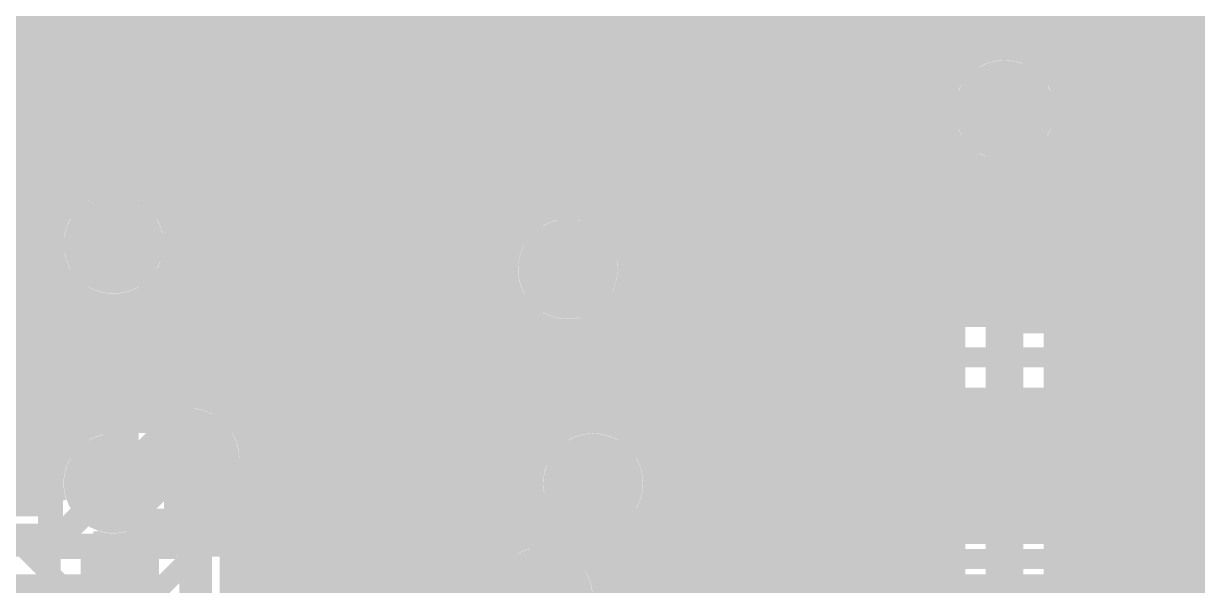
# Model space of a CAD drawing. Extents: x -4 to 136, y -50 to 40.
# Drawn here: x 77.96 to 89.78, y 17.51 to 23.17 of the extents above; entities that cross this region are included whole.
import ezdxf

# ---------------------------------------------------------------- set-up
doc = ezdxf.new("R2010")
doc.units = 0
doc.header["$MEASUREMENT"] = 0
doc.layers.get('0').update_dxf_attribs({"linetype": 'CONTINUOUS'})
for name, color, linetype in [('25-335-0_BOT', 7, 'CONTINUOUS'), ('25-335-0_DRD', 7, 'CONTINUOUS'), ('25-335-0_GND', 6, 'CONTINUOUS'), ('25-335-0_IN1', 4, 'CONTINUOUS'), ('25-335-0_SMT', 5, 'CONTINUOUS'), ('25-335-0_SPT', 10, 'CONTINUOUS'), ('25-335-0_SST', 9, 'CONTINUOUS'), ('25-335-0_TOP', 12, 'CONTINUOUS'), ('THRUHOLE_TAP', 15, 'CONTINUOUS')]:
    doc.layers.add(name, color=color, linetype=linetype)

# ---------------------------------------------------------------- blocks, each defined once
blk = doc.blocks.new('ROUND_40')
at = {"const_width": 0.29972}
blk.add_lwpolyline([(-0.14986, 0, 1), (0.14986, 0, 1)], format="xyb", close=True, dxfattribs=at)
blk = doc.blocks.new('ROUND_60')
at = {"const_width": 0.50038}
blk.add_lwpolyline([(-0.25019, 0, 1), (0.25019, 0, 1)], format="xyb", close=True, dxfattribs=at)
blk = doc.blocks.new('ROUND_62')
at = {"const_width": 0.50038}
blk.add_lwpolyline([(-0.25019, 0, 1), (0.25019, 0, 1)], format="xyb", close=True, dxfattribs=at)
blk = doc.blocks.new('RECTANGLE_2')
blk.add_solid([(0.4826, 0.4064), (0.4826, -0.4064), (-0.4826, 0.4064), (-0.4826, -0.4064)])
blk = doc.blocks.new('RECTANGLE_21')
blk.add_solid([(0.44958, 0.65024), (0.44958, -0.65024), (-0.44958, 0.65024), (-0.44958, -0.65024)])
blk = doc.blocks.new('ROUND_23')
at = {"const_width": 0.10033}
blk.add_lwpolyline([(-0.050164, 0, 1), (0.050164, 0, 1)], format="xyb", close=True, dxfattribs=at)

msp = doc.modelspace()

# ---------------------------------------------------------------- linework, layer by layer
at = {"layer": '25-335-0_BOT'}
for points, const_width in [([(84.1248, 30.9372), (84.1248, 18.9992)], 0.254), ([(84.3534, 30.9372), (84.3534, 13.39088)], 0.254), ([(84.582, 30.75686), (84.582, 13.19784)], 0.254), ([(84.8106, 30.52826), (84.8106, -2.7813)], 0.254), ([(85.0392, 30.29966), (85.0392, 4.1402)], 0.254), ([(85.2678, 30.07106), (85.2678, 4.2799)], 0.254), ([(85.4964, 29.84246), (85.4964, 4.31292)], 0.254), ([(85.725, 29.61386), (85.725, 4.25958)], 0.254), ([(85.9536, 29.38526), (85.9536, 4.08686)], 0.254), ([(86.1822, 29.15666), (86.1822, -2.7813)], 0.254), ([(86.4108, 28.92806), (86.4108, -2.7813)], 0.254), ([(86.6394, 28.69946), (86.6394, -2.7813)], 0.254), ([(86.868, 28.47086), (86.868, -2.7813)], 0.254), ([(87.0966, 28.24226), (87.0966, -2.7813)], 0.254), ([(87.3252, 28.01366), (87.3252, 22.67204)], 0.254), ([(87.5538, 27.78506), (87.5538, 22.86508)], 0.254), ([(87.7824, 27.55646), (87.7824, 22.92858)], 0.254), ([(88.011, 27.32786), (88.011, 22.90572)], 0.254), ([(88.2396, 27.09926), (88.2396, 22.78126)], 0.254), ([(88.4682, 26.87066), (88.4682, 13.45438)], 0.254), ([(88.6968, 26.64206), (88.6968, 13.43152)], 0.254), ([(88.9254, 26.41346), (88.9254, 15.89786)], 0.254), ([(89.154, 26.18486), (89.154, 16.07058)], 0.254), ([(89.3826, 25.95626), (89.3826, 16.12392)], 0.254), ([(89.6112, 25.72766), (89.6112, 16.0909)], 0.254), ([(89.8398, 25.49906), (89.8398, 15.9512)], 0.254), ([(83.439, 20.701), (83.439, 24.13)], 0.2032), ([(82.5246, 23.77186), (82.5246, 18.3388)], 0.254), ([(82.7532, 23.75916), (82.7532, 18.4658)], 0.254), ([(82.9818, 23.69566), (82.9818, 21.1328)], 0.254), ([(83.0072, 23.67026), (83.0072, 21.1582)], 0.254), ([(83.8708, 23.67026), (83.8708, 21.1582)], 0.254), ([(83.8962, 23.69566), (83.8962, 21.1328)], 0.254), ([(77.9526, 23.5712), (77.9526, 18.3388)], 0.254), ([(78.1812, 23.5712), (78.1812, 18.3388)], 0.254), ([(78.4098, 23.5712), (78.4098, 21.3868)], 0.254), ([(78.6384, 23.5712), (78.6384, 21.54174)], 0.254), ([(78.867, 23.5712), (78.867, 21.58492)], 0.254), ([(79.0956, 23.5712), (79.0956, 21.54174)], 0.254), ([(79.3242, 23.5712), (79.3242, 21.3868)], 0.254), ([(79.5528, 23.5712), (79.5528, 19.42084)], 0.254), ([(79.7814, 23.5712), (79.7814, 19.4056)], 0.254), ([(80.01, 23.5712), (80.01, 19.29638)], 0.254), ([(80.2386, 23.5712), (80.2386, 18.95348)], 0.254), ([(80.4672, 23.5712), (80.4672, 18.3388)], 0.254), ([(80.6958, 23.5712), (80.6958, 18.3388)], 0.254), ([(80.9244, 23.5712), (80.9244, 18.3388)], 0.254), ([(81.153, 23.5712), (81.153, 18.3388)], 0.254), ([(81.3816, 23.5712), (81.3816, 18.3388)], 0.254), ([(81.6102, 23.45182), (81.6102, 18.3388)], 0.254), ([(82.0674, 23.39086), (82.0674, 18.3388)], 0.254), ([(82.296, 23.50008), (82.296, 18.3388)], 0.254), ([(81.8388, 23.37816), (81.8388, 18.3388)], 0.254), ([(83.0072, 23.1902), (71.0057, 23.1902)], 0.254), ([(92.14866, 23.1902), (83.8708, 23.1902)], 0.254), ([(83.0072, 22.9616), (71.0057, 22.9616)], 0.254), ([(92.37726, 22.9616), (83.8708, 22.9616)], 0.254), ([(83.0072, 22.733), (71.0057, 22.733)], 0.254), ([(87.37346, 22.733), (83.8708, 22.733)], 0.254), ([(92.60586, 22.733), (88.2904, 22.733)], 0.254), ([(83.0072, 22.5044), (71.0057, 22.5044)], 0.254), ([(87.2363, 22.5044), (83.8708, 22.5044)], 0.254), ([(92.6592, 22.5044), (88.4301, 22.5044)], 0.254), ([(88.392, 9.525), (88.392, 10.16), (87.757, 10.795), (87.757, 13.5128), (87.8332, 13.589), (87.8332, 22.3012)], 0.381), ([(83.0072, 22.2758), (71.0057, 22.2758)], 0.254), ([(87.20328, 22.2758), (83.8708, 22.2758)], 0.254), ([(92.6592, 22.2758), (88.46312, 22.2758)], 0.254), ([(83.0072, 22.0472), (71.0057, 22.0472)], 0.254), ([(87.25662, 22.0472), (83.8708, 22.0472)], 0.254), ([(92.6592, 22.0472), (88.40978, 22.0472)], 0.254), ([(87.3125, 21.9456), (87.3125, 13.78458)], 0.254), ([(88.3539, 21.9456), (88.3539, 13.589)], 0.254), ([(83.0072, 21.8186), (71.0057, 21.8186)], 0.254), ([(87.3125, 21.8186), (83.8708, 21.8186)], 0.254), ([(92.6592, 21.8186), (88.3539, 21.8186)], 0.254), ([(83.0072, 21.59), (71.0057, 21.59)], 0.254), ([(87.3125, 21.59), (83.8708, 21.59)], 0.254), ([(92.6592, 21.59), (88.3539, 21.59)], 0.254), ([(78.3844, 21.3614), (71.0057, 21.3614)], 0.254), ([(83.0072, 21.3614), (79.34706, 21.3614)], 0.254), ([(87.3125, 21.3614), (83.8708, 21.3614)], 0.254), ([(91.8464, 21.3614), (88.3539, 21.3614)], 0.254), ([(78.26248, 21.1328), (71.0057, 21.1328)], 0.254), ([(82.97926, 21.1328), (79.47152, 21.1328)], 0.254), ([(87.3125, 21.1328), (83.8962, 21.1328)], 0.254), ([(91.72448, 21.1328), (88.3539, 21.1328)], 0.254), ([(78.23962, 20.9042), (71.0057, 20.9042)], 0.254), ([(82.8421, 20.9042), (79.49438, 20.9042)], 0.254), ([(87.3125, 20.9042), (84.0359, 20.9042)], 0.254), ([(91.70162, 20.9042), (88.3539, 20.9042)], 0.254), ([(78.30312, 20.6756), (71.0057, 20.6756)], 0.254), ([(82.80908, 20.6756), (79.43088, 20.6756)], 0.254), ([(87.3125, 20.6756), (84.06892, 20.6756)], 0.254), ([(91.76512, 20.6756), (88.3539, 20.6756)], 0.254), ([(78.49362, 20.447), (71.0057, 20.447)], 0.254), ([(78.4098, 20.52066), (78.4098, 18.9738)], 0.254), ([(82.86242, 20.447), (79.23784, 20.447)], 0.254), ([(79.3242, 20.52066), (79.3242, 19.34718)], 0.254), ([(87.3125, 20.447), (84.01558, 20.447)], 0.254), ([(91.95562, 20.447), (88.3539, 20.447)], 0.254), ([(78.6384, 20.36826), (78.6384, 19.12874)], 0.254), ([(78.867, 20.32508), (78.867, 19.17192)], 0.254), ([(79.0956, 20.36826), (79.0956, 19.13128)], 0.254), ([(83.0326, 20.2184), (71.0057, 20.2184)], 0.254), ([(82.9818, 20.26666), (82.9818, 18.6944)], 0.254), ([(87.3125, 20.2184), (83.84286, 20.2184)], 0.254), ([(83.8962, 20.26666), (83.8962, 19.1389)], 0.254), ([(92.6592, 20.2184), (88.3539, 20.2184)], 0.254), ([(83.2104, 20.11426), (83.2104, 18.94586)], 0.254), ([(83.6676, 20.11426), (83.6676, 19.17192)], 0.254), ([(87.3125, 19.9898), (71.0057, 19.9898)], 0.254), ([(83.439, 20.07108), (83.439, 19.11858)], 0.254), ([(92.6592, 19.9898), (88.3539, 19.9898)], 0.254), ([(87.3125, 19.7612), (71.0057, 19.7612)], 0.254), ([(92.6592, 19.7612), (88.3539, 19.7612)], 0.254), ([(87.3125, 19.5326), (71.0057, 19.5326)], 0.254), ([(92.6592, 19.5326), (88.3539, 19.5326)], 0.254), ([(79.25562, 19.304), (71.0057, 19.304)], 0.254), ([(87.3125, 19.304), (79.99984, 19.304)], 0.254), ([(92.6592, 19.304), (88.3539, 19.304)], 0.254), ([(78.53172, 19.0754), (71.0057, 19.0754)], 0.254), ([(83.35772, 19.0754), (80.19288, 19.0754)], 0.254), ([(87.3125, 19.0754), (84.02828, 19.0754)], 0.254), ([(92.6592, 19.0754), (88.3539, 19.0754)], 0.254), ([(78.31582, 18.8468), (71.0057, 18.8468)], 0.254), ([(83.13166, 18.8468), (80.25638, 18.8468)], 0.254), ([(83.1342, 18.8468), (82.62366, 18.3388)], 0.254), ([(83.15198, 18.86458), (83.13368, 18.84732)], 0.254), ([(83.15198, 18.86458), (83.13368, 18.84732)], 0.254), ([(87.3125, 18.8468), (84.24418, 18.8468)], 0.254), ([(92.6592, 18.8468), (88.3539, 18.8468)], 0.254), ([(78.24216, 18.6182), (71.0057, 18.6182)], 0.254), ([(82.90306, 18.6182), (80.23352, 18.6182)], 0.254), ([(80.2386, 18.63598), (80.2386, 18.3388)], 0.254), ([(87.3125, 18.6182), (84.31784, 18.6182)], 0.254), ([(92.6592, 18.6182), (88.3539, 18.6182)], 0.254), ([(72.136, 14.605), (72.136, 15.494), (74.549, 17.907), (82.804, 17.907), (83.439, 18.542), (83.693, 18.542)], 0.2032), ([(78.25486, 18.3896), (71.0057, 18.3896)], 0.254), ([(78.2701, 18.3388), (74.549, 18.3388)], 0.254), ([(82.62366, 18.3388), (80.0608, 18.3388)], 0.254), ([(82.67446, 18.3896), (80.10906, 18.3896)], 0.254), ([(87.3125, 18.3896), (84.3026, 18.3896)], 0.254), ([(92.6592, 18.3896), (88.3539, 18.3896)], 0.254), ([(84.1248, 18.08226), (84.1248, 13.45438)], 0.254), ([(87.3125, 18.161), (84.19338, 18.161)], 0.254), ([(92.6592, 18.161), (88.3539, 18.161)], 0.254), ([(83.6676, 17.91208), (83.6676, 17.80286)], 0.254), ([(87.3125, 17.9324), (83.85048, 17.9324)], 0.254), ([(83.8962, 17.9451), (83.8962, 13.43152)], 0.254), ([(92.6592, 17.9324), (88.3539, 17.9324)], 0.254), ([(87.3125, 17.7038), (83.73618, 17.7038)], 0.254), ([(92.6592, 17.7038), (88.3539, 17.7038)], 0.254), ([(87.3125, 17.4752), (83.80984, 17.4752)], 0.254), ([(92.6592, 17.4752), (88.3539, 17.4752)], 0.254)]:
    msp.add_lwpolyline(points, dxfattribs=dict(at, const_width=const_width))
at = {"layer": '25-335-0_BOT', "const_width": 0.254}
for points in [[(87.8332, 22.93112, 0.4142136), (87.20328, 22.3012)], [(88.46312, 22.3012, 0.4142136), (87.8332, 22.93112)], [(87.20328, 22.3012, 0.1509244), (87.31301, 21.94595)], [(88.3539, 21.9456, 0.1509243), (88.46374, 22.3012)], [(78.867, 21.58492, 0.4142136), (78.23708, 20.955)], [(79.49692, 20.955, 0.4142136), (78.867, 21.58492)], [(83.0072, 21.1582, 0.2063465), (82.81013, 20.701)], [(84.06892, 20.701, 0.2063464), (83.87152, 21.15896)], [(78.23708, 20.955, 0.4142136), (78.867, 20.32508)], [(78.867, 20.32508, 0.4142136), (79.49692, 20.955)], [(82.80908, 20.701, 0.4142136), (83.439, 20.07108)], [(83.439, 20.07108, 0.4142136), (84.06892, 20.701)], [(79.629, 19.42592, 0.2593898), (79.09383, 19.12826)], [(80.25892, 18.796, 0.4142136), (79.629, 19.42592)], [(78.867, 19.17192, 0.4142136), (78.23708, 18.542)], [(79.09306, 19.12874, 0.0921984), (78.867, 19.17078)], [(83.693, 19.17192, 0.264188), (83.15198, 18.86458)], [(84.32292, 18.542, 0.4142136), (83.693, 19.17192)], [(80.0608, 18.3388, 0.2063465), (80.25787, 18.796)], [(78.23708, 18.542, 0.0822148), (78.27068, 18.339)], [(83.693, 17.91208, 0.4142136), (84.32292, 18.542)], [(83.50758, 17.94002, 0.0748381), (83.693, 17.91211)], [(83.81492, 17.399, 0.264188), (83.50758, 17.94002)], [(83.185, 16.76908, 0.4142136), (83.81492, 17.399)]]:
    msp.add_lwpolyline(points, format="xyb", dxfattribs=at)
at = {"layer": '25-335-0_DRD', "const_width": 0.254}
for points in [[(87.1982, 22.9362), (87.1982, 21.6662)], [(88.4682, 22.9362), (87.1982, 22.9362)], [(88.4682, 22.9362), (87.1982, 21.6662)], [(88.4682, 21.6662), (87.1982, 22.9362)], [(88.4682, 21.6662), (88.4682, 22.9362)], [(87.1982, 21.6662), (88.4682, 21.6662)], [(78.232, 21.59), (78.232, 20.32)], [(79.502, 21.59), (78.232, 21.59)], [(79.502, 21.59), (78.232, 20.32)], [(79.502, 20.32), (78.232, 21.59)], [(79.502, 20.32), (79.502, 21.59)], [(82.804, 21.336), (82.804, 20.066)], [(84.074, 21.336), (82.804, 21.336)], [(84.074, 21.336), (82.804, 20.066)], [(84.074, 20.066), (82.804, 21.336)], [(84.074, 20.066), (84.074, 21.336)], [(78.232, 20.32), (79.502, 20.32)], [(82.804, 20.066), (84.074, 20.066)], [(78.994, 19.431), (78.994, 18.161)], [(80.264, 19.431), (78.994, 19.431)], [(80.264, 19.431), (78.994, 18.161)], [(80.264, 18.161), (78.994, 19.431)], [(80.264, 18.161), (80.264, 19.431)], [(78.232, 19.177), (78.232, 17.907)], [(79.502, 19.177), (78.232, 19.177)], [(79.502, 19.177), (78.232, 17.907)], [(79.502, 17.907), (78.232, 19.177)], [(79.502, 17.907), (79.502, 19.177)], [(83.058, 19.177), (83.058, 17.907)], [(84.328, 19.177), (83.058, 19.177)], [(84.328, 19.177), (83.058, 17.907)], [(84.328, 17.907), (83.058, 19.177)], [(84.328, 17.907), (84.328, 19.177)], [(78.994, 18.161), (80.264, 18.161)], [(82.55, 18.034), (82.55, 16.764)], [(83.82, 18.034), (82.55, 18.034)], [(83.82, 18.034), (82.55, 16.764)], [(83.82, 16.764), (82.55, 18.034)], [(83.82, 16.764), (83.82, 18.034)], [(78.232, 17.907), (79.502, 17.907)], [(83.058, 17.907), (84.328, 17.907)]]:
    msp.add_lwpolyline(points, dxfattribs=at)
at = {"layer": '25-335-0_IN1'}
for points, const_width in [([(84.1248, 32.0802), (84.1248, 20.2438)], 0.254), ([(84.3534, 32.0802), (84.3534, 20.2438)], 0.254), ([(84.582, 32.0802), (84.582, 20.2438)], 0.254), ([(84.8106, 32.0802), (84.8106, 20.2438)], 0.254), ([(85.0392, 32.0802), (85.0392, 20.2438)], 0.254), ([(85.2678, 32.0802), (85.2678, 20.2438)], 0.254), ([(85.4964, 32.0802), (85.4964, 20.2438)], 0.254), ([(85.725, 32.0802), (85.725, 20.2438)], 0.254), ([(85.9536, 32.0802), (85.9536, 20.2438)], 0.254), ([(86.1822, 32.0802), (86.1822, 20.2438)], 0.254), ([(86.4108, 32.0802), (86.4108, 20.2438)], 0.254), ([(86.6394, 32.0802), (86.6394, 20.2438)], 0.254), ([(86.868, 32.0802), (86.868, 20.2438)], 0.254), ([(87.0966, 32.0802), (87.0966, 20.2438)], 0.254), ([(87.3252, 32.0802), (87.3252, 22.67204)], 0.254), ([(87.5538, 32.0802), (87.5538, 22.86508)], 0.254), ([(87.7824, 32.0802), (87.7824, 22.92858)], 0.254), ([(88.011, 32.0802), (88.011, 22.90572)], 0.254), ([(88.2396, 32.0802), (88.2396, 22.78126)], 0.254), ([(88.4682, 32.0802), (88.4682, 20.2438)], 0.254), ([(88.6968, 32.0802), (88.6968, 20.2438)], 0.254), ([(88.9254, 32.0802), (88.9254, 20.2438)], 0.254), ([(89.154, 32.0802), (89.154, 20.2438)], 0.254), ([(89.3826, 32.0802), (89.3826, 20.2438)], 0.254), ([(89.6112, 32.0802), (89.6112, 20.2438)], 0.254), ([(89.8398, 32.0802), (89.8398, 20.2438)], 0.254), ([(78.232, 15.875), (78.232, 24.13), (81.915, 27.813)], 0.2032), ([(81.153, 26.43886), (81.153, 22.9616)], 0.254), ([(80.9244, 26.21026), (80.9244, 22.733)], 0.254), ([(80.6958, 25.98166), (80.6958, 22.5044)], 0.254), ([(80.4672, 25.75306), (80.4672, 22.2758)], 0.254), ([(80.2386, 25.52446), (80.2386, 22.0472)], 0.254), ([(80.01, 25.29586), (80.01, 21.8186)], 0.254), ([(79.7814, 25.06726), (79.7814, 21.59)], 0.254), ([(79.5528, 24.83866), (79.5528, 21.3868)], 0.254), ([(79.3242, 24.61006), (79.3242, 21.3868)], 0.254), ([(82.677, 24.384), (82.677, 23.876), (79.756, 20.955), (78.867, 20.955)], 0.2032), ([(79.0956, 24.38146), (79.0956, 21.54174)], 0.254), ([(78.867, 24.15286), (78.867, 21.58492)], 0.254), ([(78.6638, 23.94966), (78.6638, 21.5519)], 0.254), ([(81.3816, 23.66772), (81.3816, 23.1902)], 0.254), ([(83.8962, 23.69566), (83.8962, 21.1328)], 0.254), ([(82.9818, 23.5712), (80.06588, 20.65528)], 0.254), ([(82.9818, 23.56866), (82.9818, 21.1328)], 0.254), ([(83.2104, 23.54326), (83.2104, 21.28774)], 0.254), ([(83.6676, 23.54326), (83.6676, 21.28774)], 0.254), ([(81.63052, 23.43912), (79.57566, 21.3868)], 0.254), ([(83.439, 23.50008), (83.439, 21.33092)], 0.254), ([(82.7532, 23.34006), (82.7532, 20.2438)], 0.254), ([(81.37906, 23.1902), (78.6638, 23.1902)], 0.254), ([(92.79382, 23.1902), (82.6008, 23.1902)], 0.254), ([(82.5246, 23.11146), (82.5246, 20.2438)], 0.254), ([(81.15046, 22.9616), (78.6638, 22.9616)], 0.254), ([(92.9132, 22.9616), (82.3722, 22.9616)], 0.254), ([(82.296, 22.88286), (82.296, 20.2438)], 0.254), ([(80.92186, 22.733), (78.6638, 22.733)], 0.254), ([(87.37346, 22.733), (82.1436, 22.733)], 0.254), ([(92.9132, 22.733), (88.2904, 22.733)], 0.254), ([(82.0674, 22.65426), (82.0674, 20.2438)], 0.254), ([(80.69326, 22.5044), (78.6638, 22.5044)], 0.254), ([(87.2363, 22.5044), (81.915, 22.5044)], 0.254), ([(92.9132, 22.5044), (88.4301, 22.5044)], 0.254), ([(81.8388, 22.42566), (81.8388, 20.2438)], 0.254), ([(80.46466, 22.2758), (78.6638, 22.2758)], 0.254), ([(87.20328, 22.2758), (81.6864, 22.2758)], 0.254), ([(92.9132, 22.2758), (88.46312, 22.2758)], 0.254), ([(81.6102, 22.19706), (81.6102, 20.2438)], 0.254), ([(80.23606, 22.0472), (78.6638, 22.0472)], 0.254), ([(81.3816, 21.96846), (81.3816, 20.2438)], 0.254), ([(87.25662, 22.0472), (81.4578, 22.0472)], 0.254), ([(92.80906, 22.0472), (88.40978, 22.0472)], 0.254), ([(87.3252, 21.92782), (87.3252, 20.2438)], 0.254), ([(80.00746, 21.8186), (78.6638, 21.8186)], 0.254), ([(81.153, 21.73986), (81.153, 20.2438)], 0.254), ([(87.4268, 21.8186), (81.2292, 21.8186)], 0.254), ([(87.5538, 21.73732), (87.5538, 20.2438)], 0.254), ([(92.58046, 21.8186), (88.23706, 21.8186)], 0.254), ([(88.2396, 21.8186), (88.2396, 20.2438)], 0.254), ([(87.7824, 21.67382), (87.7824, 20.2438)], 0.254), ([(88.011, 21.69668), (88.011, 20.2438)], 0.254), ([(79.77886, 21.59), (78.6638, 21.59)], 0.254), ([(80.9244, 21.51126), (80.9244, 20.2438)], 0.254), ([(92.35186, 21.59), (81.0006, 21.59)], 0.254), ([(79.57566, 21.3868), (79.3242, 21.3868)], 0.254), ([(80.6958, 21.28266), (80.6958, 20.2438)], 0.254), ([(91.8464, 21.3614), (80.772, 21.3614)], 0.254), ([(80.4672, 21.05406), (80.4672, 20.2438)], 0.254), ([(82.97926, 21.1328), (80.5434, 21.1328)], 0.254), ([(91.72448, 21.1328), (83.8962, 21.1328)], 0.254), ([(82.8421, 20.9042), (80.3148, 20.9042)], 0.254), ([(91.70162, 20.9042), (84.0359, 20.9042)], 0.254), ([(80.2386, 20.82546), (80.2386, 20.2438)], 0.254), ([(82.80908, 20.6756), (80.0862, 20.6756)], 0.254), ([(91.76512, 20.6756), (84.06892, 20.6756)], 0.254), ([(80.01, 20.60448), (80.01, 20.2438)], 0.254), ([(82.86242, 20.447), (79.23784, 20.447)], 0.254), ([(79.756, 20.5232), (79.3242, 20.5232)], 0.254), ([(79.3242, 20.52066), (79.3242, 20.24126)], 0.254), ([(79.5528, 20.5232), (79.5528, 20.2438)], 0.254), ([(79.7814, 20.5232), (79.7814, 20.2438)], 0.254), ([(91.95562, 20.447), (84.01558, 20.447)], 0.254), ([(78.6638, 20.3581), (78.6638, 19.7104)], 0.254), ([(78.867, 20.32508), (78.867, 19.9136)], 0.254), ([(79.0956, 20.36826), (79.0956, 20.13966)], 0.254), ([(79.22768, 20.2184), (78.6638, 20.2184)], 0.254), ([(83.00466, 20.2438), (79.375, 20.2438)], 0.254), ([(82.9818, 20.26666), (82.9818, 20.2438)], 0.254), ([(93.93682, 20.2438), (83.8708, 20.2438)], 0.254), ([(83.8962, 20.26666), (83.8962, 20.2438)], 0.254), ([(79.0702, 20.1168), (78.6638, 19.7104)], 0.254), ([(78.94066, 19.9898), (78.6638, 19.9898)], 0.254), ([(78.71206, 19.7612), (78.6638, 19.7612)], 0.254), ([(94.996, 16.891), (95.25, 17.145), (95.25, 18.669), (94.107, 19.812), (79.375, 19.812), (78.867, 19.304), (78.867, 18.542)], 0.2032), ([(93.92666, 19.3802), (79.86522, 19.3802)], 0.254), ([(80.01, 19.3802), (80.01, 19.29638)], 0.254), ([(80.2386, 19.3802), (80.2386, 18.95348)], 0.254), ([(80.4672, 19.3802), (80.4672, 15.99184)], 0.254), ([(80.6958, 19.3802), (80.6958, 15.91818)], 0.254), ([(80.9244, 19.3802), (80.9244, 15.70228)], 0.254), ([(81.153, 19.3802), (81.153, 8.75538)], 0.254), ([(81.3816, 19.3802), (81.3816, 8.8646)], 0.254), ([(81.6102, 19.3802), (81.6102, 8.87984)], 0.254), ([(81.8388, 19.3802), (81.8388, 8.80618)], 0.254), ([(82.0674, 19.3802), (82.0674, 8.59028)], 0.254), ([(82.296, 19.3802), (82.296, 7.99338)], 0.254), ([(82.5246, 19.3802), (82.5246, 7.65048)], 0.254), ([(82.7532, 19.3802), (82.7532, 17.8562)], 0.254), ([(82.9818, 19.3802), (82.9818, 17.9959)], 0.254), ([(83.2104, 19.3802), (83.2104, 18.94586)], 0.254), ([(83.439, 19.3802), (83.439, 19.11858)], 0.254), ([(83.6676, 19.3802), (83.6676, 19.17192)], 0.254), ([(83.8962, 19.3802), (83.8962, 19.1389)], 0.254), ([(84.1248, 19.3802), (84.1248, 18.9992)], 0.254), ([(84.3534, 19.3802), (84.3534, 18.2118)], 0.254), ([(84.582, 19.3802), (84.582, 18.2118)], 0.254), ([(84.8106, 19.3802), (84.8106, 18.2118)], 0.254), ([(85.0392, 19.3802), (85.0392, 18.2118)], 0.254), ([(85.2678, 19.3802), (85.2678, 18.2118)], 0.254), ([(85.4964, 19.3802), (85.4964, 18.2118)], 0.254), ([(85.725, 19.3802), (85.725, 18.2118)], 0.254), ([(85.9536, 19.3802), (85.9536, 18.2118)], 0.254), ([(86.1822, 19.3802), (86.1822, 18.2118)], 0.254), ([(86.4108, 19.3802), (86.4108, 18.2118)], 0.254), ([(86.6394, 19.3802), (86.6394, 18.2118)], 0.254), ([(86.868, 19.3802), (86.868, 18.2118)], 0.254), ([(87.0966, 19.3802), (87.0966, 18.2118)], 0.254), ([(87.3252, 19.3802), (87.3252, 18.2118)], 0.254), ([(87.5538, 19.3802), (87.5538, 18.2118)], 0.254), ([(87.7824, 19.3802), (87.7824, 18.2118)], 0.254), ([(88.011, 19.3802), (88.011, 18.2118)], 0.254), ([(88.2396, 19.3802), (88.2396, 18.2118)], 0.254), ([(88.4682, 19.3802), (88.4682, 18.2118)], 0.254), ([(88.6968, 19.3802), (88.6968, 18.2118)], 0.254), ([(88.9254, 19.3802), (88.9254, 18.2118)], 0.254), ([(89.154, 19.3802), (89.154, 18.2118)], 0.254), ([(89.3826, 19.3802), (89.3826, 18.2118)], 0.254), ([(89.6112, 19.3802), (89.6112, 18.2118)], 0.254), ([(89.8398, 19.3802), (89.8398, 18.2118)], 0.254), ([(94.00286, 19.304), (79.99984, 19.304)], 0.254), ([(83.35772, 19.0754), (80.19288, 19.0754)], 0.254), ([(94.23146, 19.0754), (84.02828, 19.0754)], 0.254), ([(83.14182, 18.8468), (80.25638, 18.8468)], 0.254), ([(94.46006, 18.8468), (84.24418, 18.8468)], 0.254), ([(80.391, 15.367), (79.629, 16.129), (79.629, 18.796)], 0.2032), ([(83.06816, 18.6182), (80.23352, 18.6182)], 0.254), ([(80.2386, 18.63598), (80.2386, 16.129)], 0.254), ([(94.68866, 18.6182), (84.31784, 18.6182)], 0.254), ([(80.0608, 18.33626), (80.0608, 16.3068)], 0.254), ([(83.08086, 18.3896), (80.10906, 18.3896)], 0.254), ([(94.45498, 18.3896), (84.3026, 18.3896)], 0.254), ([(94.15526, 18.2118), (84.22894, 18.2118)], 0.254), ([(83.19008, 18.161), (80.0608, 18.161)], 0.254), ([(83.2104, 18.1356), (83.2104, 18.034)], 0.254), ([(79.0956, 17.95526), (79.0956, 9.652)], 0.254), ([(79.1972, 18.00606), (79.1972, 16.129)], 0.254), ([(78.6638, 17.9451), (78.6638, 16.3322)], 0.254), ([(78.70698, 17.9324), (78.6638, 17.9324)], 0.254), ([(78.867, 17.91208), (78.867, 9.8806)], 0.254), ([(79.1972, 17.9324), (79.02448, 17.9324)], 0.254), ([(82.84972, 17.9324), (80.0608, 17.9324)], 0.254), ([(94.615, 17.78), (83.566, 17.78), (83.185, 17.399)], 0.2032), ([(79.1972, 17.7038), (78.6638, 17.7038)], 0.254), ([(82.63382, 17.7038), (80.0608, 17.7038)], 0.254), ([(79.1972, 17.4752), (78.6638, 17.4752)], 0.254), ([(82.56016, 17.4752), (80.0608, 17.4752)], 0.254)]:
    msp.add_lwpolyline(points, dxfattribs=dict(at, const_width=const_width))
at = {"layer": '25-335-0_IN1', "const_width": 0.254}
for points in [[(87.8332, 22.93112, 0.4142136), (87.20328, 22.3012)], [(88.46312, 22.3012, 0.4142136), (87.8332, 22.93112)], [(87.20328, 22.3012, 0.4142136), (87.8332, 21.67128)], [(87.8332, 21.67128, 0.4142136), (88.46312, 22.3012)], [(78.867, 21.58492, 0.082215), (78.664, 21.55131)], [(79.3242, 21.3868, 0.2063465), (78.867, 21.58387)], [(83.439, 21.33092, 0.4142136), (82.80908, 20.701)], [(84.06892, 20.701, 0.4142136), (83.439, 21.33092)], [(82.80908, 20.701, 0.2055838), (83.00514, 20.24431)], [(83.8708, 20.2438, 0.2063465), (84.06787, 20.701)], [(79.756, 20.5232, 0.1989115), (80.06133, 20.64967)], [(79.756, 20.5232, 0.1989115), (80.06133, 20.64967)], [(78.867, 20.32508, 0.2063458), (79.32496, 20.52248)], [(78.6638, 20.3581, 0.0822145), (78.867, 20.32446)], [(79.375, 20.2438, 0.1989132), (79.06967, 20.11733)], [(80.25892, 18.796, 0.3056554), (79.86522, 19.3802)], [(83.693, 19.17192, 0.4142136), (83.06308, 18.542)], [(84.32292, 18.542, 0.4142136), (83.693, 19.17192)], [(80.0608, 18.33626, 0.2070673), (80.25972, 18.796)], [(83.06308, 18.542, 0.2055838), (83.25914, 18.08531)], [(84.22894, 18.2118, 0.1389295), (84.32249, 18.542)], [(78.867, 17.91208, 0.1389288), (79.19742, 18.0057)], [(83.185, 18.02892, 0.4142136), (82.55508, 17.399)], [(78.6638, 17.9451, 0.0822145), (78.867, 17.91146)], [(82.55508, 17.399, 0.4142136), (83.185, 16.76908)]]:
    msp.add_lwpolyline(points, format="xyb", dxfattribs=at)
at = {"layer": '25-335-0_SST'}
for points, const_width in [([(78.2955, 20.1295), (78.2955, 23.0505), (76.6572, 23.0505), (76.6572, 20.1295), (78.2955, 20.1295)], 0.1524), ([(80.8355, 20.1295), (80.8355, 23.0505), (79.1972, 23.0505), (79.1972, 20.1295), (80.8355, 20.1295)], 0.1524), ([(82.7405, 20.1295), (82.7405, 23.0505), (81.1022, 23.0505), (81.1022, 20.1295), (82.7405, 20.1295)], 0.1524), ([(85.2805, 20.1295), (85.2805, 23.0505), (83.6422, 23.0505), (83.6422, 20.1295), (85.2805, 20.1295)], 0.1524), ([(87.1855, 20.1295), (87.1855, 23.0505), (85.5472, 23.0505), (85.5472, 20.1295), (87.1855, 20.1295)], 0.1524), ([(89.7255, 20.1295), (89.7255, 23.0505), (88.0872, 23.0505), (88.0872, 20.1295), (89.7255, 20.1295)], 0.1524), ([(78.77048, 22.32406), (78.77048, 22.07006), (78.91018, 21.9837), (79.05242, 21.9837), (79.19212, 22.07006), (79.19212, 22.32406), (78.3463, 22.32406)], 0.1524), ([(78.77048, 22.1107), (78.3463, 21.9837)], 0.1524), ([(78.3463, 21.38426), (78.3463, 21.5519)], 0.1524), ([(78.3463, 21.46808), (79.19212, 21.46808), (79.05242, 21.5519)], 0.1524), ([(78.3463, 20.95246), (79.19212, 20.69846), (79.19212, 21.03628)], 0.1524), ([(83.46948, 19.65706), (83.46948, 19.40306), (83.60918, 19.3167), (83.75142, 19.3167), (83.89112, 19.40306), (83.89112, 19.65706), (83.0453, 19.65706)], 0.1524), ([(79.56042, 19.63928), (79.56042, 19.28368), (79.72806, 19.1643), (79.89824, 19.1643), (80.06842, 19.28368), (80.06842, 19.63928), (79.05242, 19.63928)], 0.1524), ([(83.46948, 19.4437), (83.0453, 19.3167)], 0.1524), ([(78.2574, 19.37512), (78.2574, 19.05254)], 0.1524), ([(78.39456, 19.38274), (78.39456, 19.04492)], 0.1524), ([(79.56042, 19.3421), (79.05242, 19.1643)], 0.1524), ([(82.7024, 19.37512), (82.7024, 19.05254)], 0.1524), ([(82.83956, 19.38274), (82.83956, 19.04492)], 0.1524), ([(87.1474, 19.37512), (87.1474, 19.05254)], 0.1524), ([(87.28456, 19.38274), (87.28456, 19.04492)], 0.1524), ([(78.50378, 19.27352), (78.16596, 19.27352)], 0.1524), ([(82.94878, 19.27352), (82.61096, 19.27352)], 0.1524), ([(87.39378, 19.27352), (87.05596, 19.27352)], 0.1524), ([(78.49616, 19.13636), (78.17358, 19.13636)], 0.1524), ([(82.94116, 19.13636), (82.61858, 19.13636)], 0.1524), ([(87.38616, 19.13636), (87.06358, 19.13636)], 0.1524), ([(83.0453, 18.71726), (83.0453, 18.8849)], 0.1524), ([(83.0453, 18.80108), (83.89112, 18.80108), (83.75142, 18.8849)], 0.1524), ([(79.56042, 18.38706), (79.56042, 18.74266), (79.72806, 18.80108), (79.89824, 18.80108), (80.06842, 18.74266), (80.06842, 18.38706), (79.89824, 18.3261), (79.72806, 18.3261), (79.05242, 18.56486)], 0.1524), ([(83.0453, 18.24228), (83.185, 18.32864), (83.32724, 18.36928), (83.60918, 18.36928), (83.75142, 18.32864), (83.89112, 18.24228), (83.89112, 18.15846), (83.75142, 18.07464), (83.60918, 18.03146), (83.32724, 18.03146), (83.185, 18.07464), (83.0453, 18.15846), (83.0453, 18.24228)], 0.1524), ([(78.3336, 17.526), (78.3336, 13.716), (75.311, 13.716), (75.311, 18.0594), (77.8002, 18.0594), (78.3336, 17.526)], 0.20066), ([(82.7786, 17.526), (82.7786, 13.716), (79.756, 13.716), (79.756, 18.0594), (82.2452, 18.0594), (82.7786, 17.526)], 0.20066), ([(87.2236, 17.526), (87.2236, 13.716), (84.201, 13.716), (84.201, 18.0594), (86.6902, 18.0594), (87.2236, 17.526)], 0.20066), ([(88.6714, 14.224), (88.6714, 18.034), (91.694, 18.034), (91.694, 13.6906), (89.2048, 13.6906), (88.6714, 14.224)], 0.20066)]:
    msp.add_lwpolyline(points, dxfattribs=dict(at, const_width=const_width))
at = {"layer": '25-335-0_SST', "const_width": 0.1524}
for points in [[(78.3336, 19.3929, 0.4142136), (78.1558, 19.2151)], [(78.51394, 19.2151, 0.4142136), (78.3336, 19.39544)], [(82.7786, 19.3929, 0.4142136), (82.6008, 19.2151)], [(82.95894, 19.2151, 0.4142136), (82.7786, 19.39544)], [(87.2236, 19.3929, 0.4142136), (87.0458, 19.2151)], [(87.40394, 19.2151, 0.4142136), (87.2236, 19.39544)], [(78.1558, 19.2151, 0.4142136), (78.3336, 19.0373)], [(78.3336, 19.03476, 0.4142136), (78.51394, 19.2151)], [(82.6008, 19.2151, 0.4142136), (82.7786, 19.0373)], [(82.7786, 19.03476, 0.4142136), (82.95894, 19.2151)], [(87.0458, 19.2151, 0.4142136), (87.2236, 19.0373)], [(87.2236, 19.03476, 0.4142136), (87.40394, 19.2151)]]:
    msp.add_lwpolyline(points, format="xyb", dxfattribs=at)
at = {"layer": '25-335-0_TOP'}
for points, const_width in [([(111.76, 22.479), (110.617, 22.479), (110.49, 22.606), (110.49, 25.019), (109.982, 25.527), (101.473, 25.527), (100.457, 24.511), (90.17, 24.511), (88.773, 23.114), (77.724, 23.114), (77.089, 23.749), (77.089, 24.39924)], 0.381), ([(69.215, 20.8788), (69.2658, 20.8788), (69.977, 21.59), (93.98, 21.59), (94.234, 21.844), (94.234, 22.352), (95.25, 23.368), (98.425, 23.368), (98.679, 23.114), (100.33, 23.114), (101.092, 23.876), (102.743, 23.876), (102.997, 24.13)], 0.2032), ([(93.345, 22.3012), (93.345, 22.352), (93.345, 22.479), (92.71, 23.114), (89.7128, 23.114), (88.9, 22.3012)], 0.381), ([(89.9287, 22.5933), (89.7128, 22.3774)], 0.254), ([(89.8398, 22.5044), (89.8398, 22.0218)], 0.254), ([(89.9922, 22.5044), (89.8398, 22.5044)], 0.254), ([(80.01, 22.3012), (77.47, 22.3012)], 0.381), ([(81.915, 22.3012), (80.01, 22.3012)], 0.381), ([(84.455, 22.3012), (81.915, 22.3012)], 0.381), ([(86.36, 22.3012), (84.455, 22.3012)], 0.381), ([(87.8332, 22.3012), (86.36, 22.3012)], 0.381), ([(88.9, 22.3012), (87.8332, 22.3012), (86.36, 22.3012)], 0.381), ([(89.7128, 22.3774), (89.7128, 22.0218)], 0.254), ([(89.9922, 22.2758), (89.7128, 22.2758)], 0.254), ([(89.9922, 22.0472), (89.7128, 22.0472)], 0.254), ([(89.9922, 22.0218), (89.7128, 22.0218)], 0.254), ([(78.867, 20.955), (78.867, 20.8788), (80.01, 20.8788)], 0.2032), ([(80.645, 19.0246), (80.645, 20.447), (80.2132, 20.8788), (80.01, 20.8788)], 0.2032), ([(81.915, 20.8788), (81.915, 19.0246)], 0.2032), ([(84.455, 20.8788), (83.6168, 20.8788), (83.439, 20.701)], 0.2032), ([(85.09, 19.0246), (85.09, 19.685), (84.455, 20.32), (84.455, 20.8788)], 0.2032), ([(86.36, 20.8788), (86.36, 19.0246)], 0.2032), ([(89.535, 19.0246), (89.535, 20.32), (88.9762, 20.8788), (88.9, 20.8788)], 0.2032), ([(51.689, 19.939), (62.23, 19.939), (62.992, 19.177), (64.516, 19.177), (65.913, 17.78), (74.549, 17.78), (75.311, 17.018), (79.502, 17.018), (79.756, 17.272), (81.788, 17.272), (82.804, 18.288), (82.804, 18.669), (83.312, 19.177), (83.947, 19.177), (84.328, 18.796), (84.328, 18.161), (84.455, 18.034), (91.44, 18.034)], 0.2032), ([(79.629, 18.796), (79.629, 17.78), (79.375, 17.526), (75.438, 17.526), (73.9394, 19.0246), (73.025, 19.0246)], 0.2032), ([(78.867, 18.542), (78.359, 18.034), (76.835, 18.034), (76.2, 18.669), (76.2, 19.0246)], 0.2032), ([(83.693, 18.542), (83.693, 18.161), (84.328, 17.526), (91.186, 17.526), (91.821, 16.891), (93.345, 16.891), (93.726, 16.51)], 0.2032)]:
    msp.add_lwpolyline(points, dxfattribs=dict(at, const_width=const_width))

# ---------------------------------------------------------------- block references
at = {"layer": '25-335-0_BOT'}
for p in [(87.8332, 22.3012), (78.867, 20.955), (83.439, 20.701), (79.629, 18.796), (78.867, 18.542), (83.693, 18.542), (83.185, 17.399)]:
    msp.add_blockref('ROUND_40', p, dxfattribs=at)
at = {"layer": '25-335-0_GND'}
for name, p in [('ROUND_62', (87.8332, 22.3012)), ('ROUND_60', (78.867, 20.955)), ('ROUND_60', (83.439, 20.701)), ('ROUND_60', (79.629, 18.796)), ('ROUND_60', (78.867, 18.542)), ('ROUND_60', (83.693, 18.542)), ('ROUND_60', (83.185, 17.399))]:
    msp.add_blockref(name, p, dxfattribs=at)
at = {"layer": '25-335-0_IN1'}
for p in [(87.8332, 22.3012), (78.867, 20.955), (83.439, 20.701), (79.629, 18.796), (78.867, 18.542), (83.693, 18.542), (83.185, 17.399)]:
    msp.add_blockref('ROUND_40', p, dxfattribs=at)
at = {"layer": '25-335-0_SMT'}
for name, p in [('RECTANGLE_2', (80.01, 22.3012)), ('RECTANGLE_2', (81.915, 22.3012)), ('RECTANGLE_2', (84.455, 22.3012)), ('RECTANGLE_2', (86.36, 22.3012)), ('RECTANGLE_2', (88.9, 22.3012)), ('RECTANGLE_2', (80.01, 20.8788)), ('RECTANGLE_2', (81.915, 20.8788)), ('RECTANGLE_2', (84.455, 20.8788)), ('RECTANGLE_2', (86.36, 20.8788)), ('RECTANGLE_2', (88.9, 20.8788)), ('RECTANGLE_21', (80.645, 19.0246)), ('RECTANGLE_21', (81.915, 19.0246)), ('RECTANGLE_21', (85.09, 19.0246)), ('RECTANGLE_21', (86.36, 19.0246)), ('RECTANGLE_21', (89.535, 19.0246))]:
    msp.add_blockref(name, p, dxfattribs=at)
at = {"layer": '25-335-0_SPT'}
for name, p in [('RECTANGLE_2', (80.01, 22.3012)), ('RECTANGLE_2', (81.915, 22.3012)), ('RECTANGLE_2', (84.455, 22.3012)), ('RECTANGLE_2', (86.36, 22.3012)), ('RECTANGLE_2', (88.9, 22.3012)), ('RECTANGLE_2', (80.01, 20.8788)), ('RECTANGLE_2', (81.915, 20.8788)), ('RECTANGLE_2', (84.455, 20.8788)), ('RECTANGLE_2', (86.36, 20.8788)), ('RECTANGLE_2', (88.9, 20.8788)), ('RECTANGLE_21', (80.645, 19.0246)), ('RECTANGLE_21', (81.915, 19.0246)), ('RECTANGLE_21', (85.09, 19.0246)), ('RECTANGLE_21', (86.36, 19.0246)), ('RECTANGLE_21', (89.535, 19.0246))]:
    msp.add_blockref(name, p, dxfattribs=at)
at = {"layer": '25-335-0_TOP'}
for name, p in [('RECTANGLE_2', (80.01, 22.3012)), ('RECTANGLE_2', (81.915, 22.3012)), ('RECTANGLE_2', (84.455, 22.3012)), ('RECTANGLE_2', (86.36, 22.3012)), ('RECTANGLE_2', (88.9, 22.3012)), ('ROUND_40', (87.8332, 22.3012)), ('RECTANGLE_2', (80.01, 20.8788)), ('RECTANGLE_2', (81.915, 20.8788)), ('RECTANGLE_2', (84.455, 20.8788)), ('RECTANGLE_2', (86.36, 20.8788)), ('RECTANGLE_2', (88.9, 20.8788)), ('ROUND_40', (78.867, 20.955)), ('ROUND_40', (83.439, 20.701)), ('RECTANGLE_21', (80.645, 19.0246)), ('RECTANGLE_21', (81.915, 19.0246)), ('RECTANGLE_21', (85.09, 19.0246)), ('RECTANGLE_21', (86.36, 19.0246)), ('RECTANGLE_21', (89.535, 19.0246)), ('ROUND_40', (79.629, 18.796)), ('ROUND_40', (78.867, 18.542)), ('ROUND_40', (83.693, 18.542)), ('ROUND_40', (83.185, 17.399))]:
    msp.add_blockref(name, p, dxfattribs=at)
at = {"layer": 'THRUHOLE_TAP'}
for p in [(87.8332, 22.3012), (78.867, 20.955), (83.439, 20.701), (79.629, 18.796), (78.867, 18.542), (83.693, 18.542)]:
    msp.add_blockref('ROUND_23', p, dxfattribs=at)

doc.saveas('drawing.dxf')
